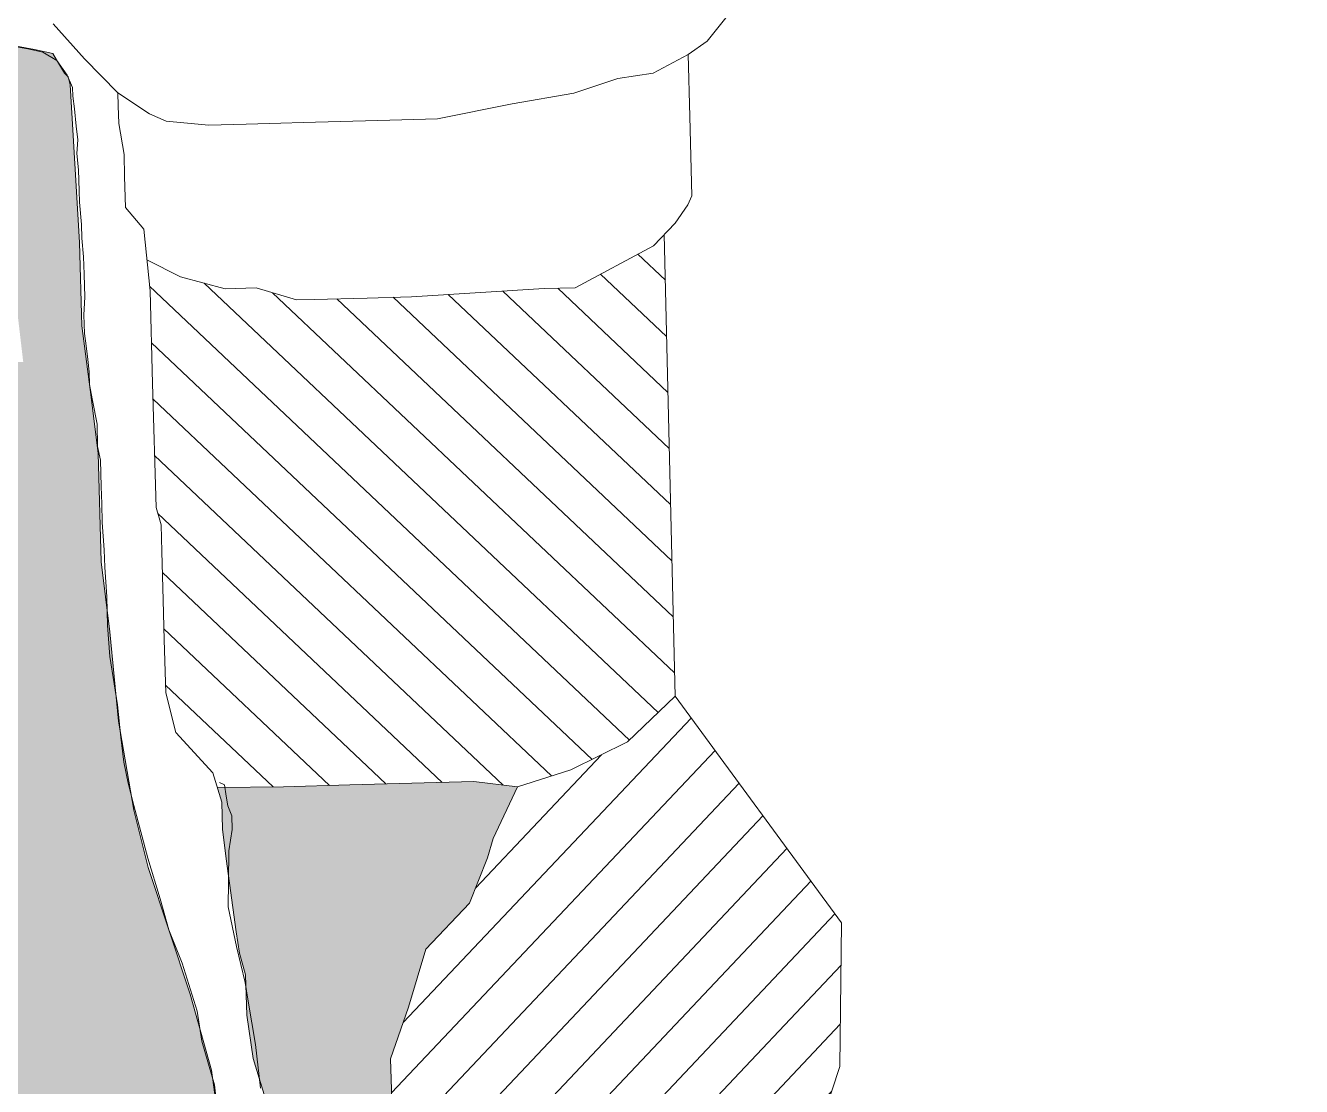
# Model space of a CAD drawing. Header units: inches. Extents: x -98933 to 1585249, y -3352739 to 192771.
# Drawn here: x 55564.42 to 55576.03, y 49463.64 to 49473.28 of the extents above; entities that cross this region are included whole.
import ezdxf

# ---------------------------------------------------------------- set-up
doc = ezdxf.new("R2010")
doc.units = ezdxf.units.IN
doc.header["$MEASUREMENT"] = 0
doc.layers.get('0').update_dxf_attribs({"lineweight": 0})
doc.layers.add('Smoke Detector', color=3, linetype='Continuous', lineweight=25)

# ---------------------------------------------------------------- blocks, each defined once
blk = doc.blocks.new('fg')
at = {"lineweight": 0}
blk.add_hatch(color=254, dxfattribs=at).paths.add_polyline_path([(1256.334991861466, 10708.35724505755), (1255.212159982238, 10708.33334608063), (1255.375897892867, 10708.18064616497), (1252.825010380413, 10708.05165092752), (1252.842939019723, 10707.59913307534), (1253.008769640026, 10707.00767222486), (1253.044690561706, 10706.9093282764), (1253.054366506512, 10706.85643422746), (1253.082714527281, 10706.7624080757), (1253.117230217307, 10706.68782155925), (1253.196889133338, 10706.50791245913), (1253.21624522073, 10706.4091027696), (1253.258138432498, 10706.18055317736), (1253.405389451651, 10705.69214353513), (1253.483534200113, 10705.39255959136), (1253.499083614868, 10705.30755767323), (1253.612181665379, 10704.84332479315), (1253.629503342057, 10703.81457915732), (1253.649712064732, 10703.70198044845), (1253.671433345262, 10703.60739056673), (1253.725839377122, 10703.38452457792), (1253.737683892872, 10703.24861730659), (1253.792990255893, 10702.99371997716), (1253.799022192685, 10702.7800009735), (1253.805101225596, 10702.56379033674), (1253.794020836652, 10702.38716772227), (1253.789606253293, 10702.25881743218), (1253.780326783926, 10702.01813259337), (1253.770822169579, 10701.78545540062), (1253.736366029297, 10701.58413331902), (1253.723259293241, 10701.47958101667), (1253.695244083432, 10701.33453891304), (1253.660112495534, 10701.15724021887), (1253.647456057893, 10701.03667232489), (1253.604307495032, 10700.85914822343), (1253.559995385156, 10700.70755011938), (1253.539096823362, 10700.59476461394), (1253.504865832296, 10700.3854347365), (1253.485543045084, 10700.21659465273), (1253.444421099226, 10699.96700024678), (1253.352720658094, 10699.80413930077), (1253.344058056082, 10699.77893426238), (1253.2879978159, 10699.5378530737), (1253.212070700177, 10698.81387066709), (1253.220062401826, 10698.52894353217), (1253.215647818462, 10698.40059324207), (1253.208306291126, 10698.37634444734), (1253.142457968563, 10698.15009735671), (1253.064041347759, 10697.51477585855), (1253.048238425374, 10696.79182963087), (1253.053544559018, 10696.74015893667), (1253.055796051132, 10696.66008097854), (1253.051381467769, 10696.53173068845), (1253.035886491248, 10696.22675793365), (1253.005153267819, 10695.98813964529), (1253.003231548875, 10695.96137333574), (1252.999163298635, 10695.94163244448), (1252.851488334043, 10694.79505739187), (1252.831077050072, 10694.65313423476), (1252.804412739751, 10694.46004520649), (1252.786665997017, 10694.23515055203), (1252.751084380572, 10694.07386745706), (1252.706866530676, 10693.96646093115), (1252.663012127646, 10693.71520142333), (1252.656408656443, 10693.44610308992), (1252.599813294051, 10693.35310989477), (1252.571174394652, 10693.18902612508), (1252.570299046656, 10693.07056131147), (1252.550300811807, 10692.92574461514), (1252.522060722694, 10692.78871031493), (1252.479812756657, 10692.57915503024), (1252.442879975067, 10692.46591870257), (1252.41306384146, 10692.38493897308), (1252.391264408706, 10692.30418479305), (1252.351147897276, 10692.17168047714), (1252.283442386342, 10691.85862769612), (1252.286995665141, 10691.73224958928), (1252.190582267227, 10691.4292665093), (1252.17035888317, 10691.2924576088), (1252.162099851761, 10691.26517828578), (1251.962722127802, 10690.11655602182), (1251.950065555233, 10689.99598812404), (1251.916434485687, 10689.72624997887), (1251.889320146841, 10689.5491765498), (1251.86130493704, 10689.40413444621), (1251.833064573817, 10689.26710028818), (1251.797032658949, 10689.12183278484), (1251.731409219908, 10688.88757774103), (1251.639033331153, 10688.74874018248), (1251.578950491435, 10688.60279645728), (1251.55048498321, 10688.47376994531), (1251.324747999755, 10688.22699913231), (1251.184720559689, 10688.07079353837), (1251.029785189883, 10687.87409800858), (1250.921600500423, 10687.72680183959), (1250.836566134781, 10687.61221322553), (1250.656228940625, 10687.46288839852), (1250.572770623676, 10687.29224506398), (1250.405315020576, 10687.25548018536), (1250.219574236926, 10687.29834275742), (1250.121569613682, 10687.35970024399), (1249.950511884668, 10687.45106040555), (1249.778328409607, 10687.58245954614), (1249.695006571102, 10687.69231461461), (1249.679784812968, 10687.94833897291), (1249.797337372642, 10688.04781377429), (1249.875255360177, 10688.13014579781), (1249.912863589419, 10688.219358738), (1249.973396727571, 10688.34928687156), (1250.055954447682, 10688.55196138935), (1250.107570283926, 10688.71369530647), (1250.168328571282, 10688.83561564424), (1250.218593512262, 10689.04539633624), (1250.301376377374, 10689.24006320798), (1250.348939253708, 10689.54593759195), (1250.493943500711, 10689.82921124311), (1250.635683733599, 10690.20986067693), (1250.815345475898, 10690.38320904117), (1250.957535737321, 10690.74784287579), (1251.075675343767, 10691.11180049611), (1251.251959847894, 10691.40526579757), (1251.411084921743, 10691.73831942088), (1251.76732838132, 10692.24218341264), (1251.928254653066, 10692.51117451964), (1251.994328124849, 10692.72941381449), (1252.105576502396, 10693.05310704844), (1252.173451167869, 10693.20728397673), (1252.280059808632, 10693.41063486618), (1252.347709324887, 10693.5728195903), (1252.413782796673, 10693.79105888514), (1252.473190458666, 10693.96102600537), (1252.531246951268, 10694.17904004267), (1252.540720590714, 10694.43235925584), (1252.540407036434, 10694.72887340781), (1252.568196827131, 10694.88192329964), (1252.561667491576, 10695.1141496778), (1252.555363309449, 10695.33836811038), (1252.562098360387, 10695.67199905345), (1252.548902949373, 10695.85595309967), (1252.525439067063, 10696.11975984649), (1252.520936078625, 10696.27991591257), (1252.546699792099, 10696.5050361241), (1252.548862883352, 10696.71346437233), (1252.550350257064, 10696.94591600044), (1252.542920324668, 10697.21017356185), (1252.535715541482, 10697.46642332745), (1252.536752882464, 10697.71489070456), (1252.574146426184, 10698.09872492778), (1252.590767418649, 10698.36365871106), (1252.620133523724, 10698.46065403979), (1252.643058432641, 10698.50136923315), (1252.645896971524, 10698.68577409398), (1252.649861256457, 10698.83013997569), (1252.668058293406, 10699.0390191883), (1252.670221384658, 10699.24744743655), (1252.682202644544, 10699.39203872556), (1252.674997861366, 10699.64828849116), (1252.684277330725, 10699.88897332997), (1252.702899935688, 10700.09533033115), (1252.689479371245, 10700.28729232294), (1252.686102133069, 10700.40740926017), (1252.691642462487, 10700.4957205712), (1252.696057045843, 10700.62407086129), (1252.742807730421, 10700.67347007235), (1252.731413513073, 10700.79336175206), (1252.728261419903, 10700.90547104322), (1252.717317505205, 10701.00934698152), (1252.680746886846, 10701.16860142598), (1252.627241447615, 10701.35943638131), (1252.584229902997, 10701.46241069802), (1252.665074830282, 10701.44064137593), (1252.670840308918, 10701.52094489116), (1252.634719719077, 10701.6641837364), (1252.614407929937, 10701.81588119205), (1252.59229494712, 10702.03164101423), (1252.472627905135, 10702.29274288872), (1252.434826639502, 10702.49697775807), (1252.390464195389, 10702.64799899943), (1252.362810878931, 10702.77544766035), (1252.344300283486, 10702.86308274948), (1252.265618443249, 10703.09328046958), (1252.237965131, 10703.22072898073), (1252.223869118912, 10703.43671435999), (1252.227157956218, 10703.60510362917), (1252.228870749044, 10703.82954746904), (1252.223016861127, 10704.03775045974), (1252.225407940186, 10704.25150033928), (1252.221130100963, 10704.40364860953), (1252.250721355242, 10704.49263614245), (1252.353816013699, 10704.53560540876), (1252.450019443258, 10704.5383102887), (1252.600990798022, 10704.59063994435), (1252.824564690232, 10704.62898250908), (1253.127407735123, 10704.70161033003), (1253.202780837902, 10704.73177905577), (1253.195016229972, 10704.90856175956), (1253.169185460196, 10705.00069125853), (1253.132069874173, 10705.08089650036), (1253.083342845362, 10705.16077527191), (1253.046553346066, 10705.22938271162), (1252.961036817971, 10705.37786892288), (1252.912636145786, 10705.44614989994), (1252.885501033284, 10705.58467045753), (1252.859344176773, 10705.68839775859), (1252.806051933672, 10705.93064575943), (1252.744779173968, 10706.06381218973), (1252.533020427399, 10705.96722272549), (1252.498928551897, 10705.70372904885), (1252.222478403473, 10705.6959563066), (1252.218984663952, 10705.82021680299), (1252.150496115286, 10706.28809084797), (1252.03937543332, 10706.79621929607), (1251.870635620191, 10707.38563337839), (1251.727364301823, 10707.56123444848), (1251.57143486695, 10707.69502671067), (1251.127562016903, 10707.73781726482), (1250.553463889784, 10707.98421091764), (1250.049364727216, 10708.16569189228), (1249.942168342295, 10708.07756461843), (1249.921899163142, 10707.81445958422), (1249.983012038057, 10707.6089133038), (1250.091415365649, 10707.19743195837), (1250.163009459145, 10706.61910418874), (1250.263088246593, 10705.52389520909), (1250.327611468186, 10704.213033656), (1250.63389635659, 10702.6789008458), (1250.676056898159, 10701.67139858787), (1250.945436174679, 10700.94663754665), (1251.043510811138, 10700.41050721976), (1251.016406418897, 10699.89849240052), (1250.916459952041, 10699.02517103963), (1250.866246696856, 10694.36586537484), (1250.740443806247, 10693.92016395531), (1250.588008115101, 10693.92969557133), (1250.432855065388, 10694.03587443978), (1250.205872263377, 10694.23675707939), (1249.940915651619, 10694.3122133105), (1249.633326910771, 10694.42792379499), (1249.66547781707, 10694.76045118059), (1249.686370849736, 10695.49337344156), (1249.624176787813, 10696.72139466373), (1249.437926671835, 10697.9272792791), (1249.278975084966, 10699.15258004224), (1248.940968149163, 10700.34034461443), (1248.818201668786, 10701.26267471721), (1248.975378810642, 10702.0685169085), (1249.134732842016, 10703.28894969641), (1249.248019428145, 10704.17464411504), (1248.868283833428, 10704.19425748125), (1248.539292094658, 10704.1951701044), (1248.252620050229, 10704.19739445871), (1248.096833852931, 10704.18962683858), (1247.813227907201, 10704.14438999585), (1247.470370474591, 10704.04282220234), (1248.33961308972, 10700.57215436799), (1248.548875204338, 10700.03152265442), (1248.631465226197, 10699.76391665022), (1248.645789376765, 10699.25445507006), (1248.585528175372, 10698.72790046394), (1248.621850311541, 10698.50398162616), (1248.645732470071, 10698.1192288985), (1248.549991997039, 10697.78662489763), (1248.558839265763, 10697.47195747748), (1248.571056921377, 10697.03741679725), (1248.636117555426, 10696.85929387445), (1248.583274576987, 10696.60287611701), (1248.667970823899, 10696.26034920529), (1248.659710267813, 10696.02018090388), (1248.666872343099, 10695.76545011381), (1248.70193058734, 10695.58648363624), (1248.697883016961, 10695.1964736848), (1248.708415479133, 10694.82186963462), (1248.717684045164, 10694.49221809443), (1248.727373912723, 10694.14758228437), (1249.008772097164, 10693.75060203257), (1249.457520078344, 10693.41229718661), (1249.825976612526, 10693.12273674676), (1250.194854718142, 10692.81819204466), (1250.509881565453, 10692.82704941913), (1250.762375575206, 10692.92412454666), (1250.981918101344, 10693.12524540923), (1251.169245834196, 10693.49500963622), (1251.133040553759, 10693.00244786579), (1251.106588987593, 10692.69495438831), (1251.07767517749, 10692.47503459838), (1251.012460572427, 10692.29791547456), (1251.018369948618, 10692.0877389539), (1251.013296021741, 10691.95613221891), (1250.879912665427, 10691.70698217188), (1250.798394609414, 10691.48558334768), (1250.698849538446, 10691.28120616476), (1250.470328661919, 10690.95358943049), (1250.345466364721, 10690.71344328536), (1250.272715862957, 10690.49229097192), (1250.192675154147, 10690.21834790524), (1250.07707258757, 10689.96093361564), (1250.039883943584, 10689.7232525251), (1249.975654500944, 10689.51110411358), (1249.919207450126, 10689.33423150053), (1249.817446094766, 10689.20867044911), (1249.724698518883, 10689.07459850976), (1249.653084725214, 10688.79476430604), (1249.578610655229, 10688.63491348405), (1249.417201337834, 10688.44632540374), (1249.378535346644, 10688.26118855571), (1249.216387627646, 10688.09887252936), (1249.156097771934, 10687.74660633753), (1248.966908984385, 10687.60982298257), (1248.938487624746, 10687.37238839522), (1248.843867033225, 10686.99286413672), (1248.851794108501, 10686.75142739486), (1248.905233538044, 10686.41112301614), (1249.032162402312, 10686.26569921159), (1249.166381212151, 10686.17306585319), (1249.475454877971, 10686.10287740139), (1249.816889490328, 10686.13000575665), (1250.049422249176, 10686.28553642494), (1250.395930784194, 10686.44427166498), (1250.652549921407, 10686.67935799708), (1250.840507317101, 10686.85992818823), (1250.992902859238, 10687.05702700669), (1251.145298401352, 10687.25412582518), (1251.373891577481, 10687.54977412398), (1251.540114772353, 10687.90947961703), (1251.714134178994, 10688.27370777929), (1251.880863378606, 10688.58514518829), (1251.697240802874, 10688.23834940483), (1251.628280871835, 10687.89443002396), (1251.526204690963, 10687.46666174799), (1251.438627815558, 10687.14868548411), (1251.331546312303, 10686.90027494662), (1251.252736721249, 10686.58254518592), (1251.223922830853, 10686.42548379414), (1251.193078482127, 10686.2294203506), (1251.169020547277, 10686.11525786758), (1251.164784487773, 10685.94263982218), (1251.186647133283, 10685.81161057561), (1251.248358991655, 10685.71801719615), (1251.354078181768, 10685.67559522799), (1251.46773184204, 10685.67425134842), (1251.588809578588, 10685.73212893541), (1251.686671965053, 10685.807511522), (1251.792468817482, 10685.92397234701), (1251.845303345872, 10685.98447058529), (1251.873480977476, 10686.03292707754), (1251.918292467639, 10686.1363245863), (1251.934926326226, 10686.19126560278), (1251.958180374622, 10686.25320192107), (1252.010033344893, 10686.42942854781), (1251.981434423018, 10686.31513823934), (1251.958180374622, 10686.25320192107), (1251.918292467639, 10686.1363245863), (1251.901658609051, 10686.08138356979), (1251.873480977476, 10686.03292707754), (1251.871069324439, 10685.8762483586), (1251.85091472687, 10685.78489274565), (1251.844000778819, 10685.70752774384), (1251.846806467205, 10685.60773889891), (1251.858956064417, 10685.51134005808), (1251.888370316137, 10685.43499646911), (1251.944138062881, 10685.39117005353), (1252.03572415527, 10685.36650844391), (1252.140678157244, 10685.35130162887), (1252.285863966146, 10685.35992310436), (1252.388522673638, 10685.42636175636), (1252.466180320803, 10685.5738074743), (1252.539424510887, 10685.71658955788), (1252.604351902424, 10685.83190128679), (1252.611388272042, 10685.84526092291), (1252.67266193308, 10685.97630257232), (1252.681499695463, 10685.99749039783), (1252.720200852033, 10686.07574913683), (1252.67266193308, 10685.97630257232), (1252.643180863062, 10685.90562407467), (1252.611388272042, 10685.84526092291), (1252.628970098805, 10685.76450178981), (1252.632158385466, 10685.65110521852), (1252.638484817064, 10685.58773082028), (1252.65427609509, 10685.51100420435), (1252.670960091178, 10685.40252662635), (1252.682210108072, 10685.32567232717), (1252.730171184474, 10685.2362320216), (1252.800454897111, 10685.16103752872), (1252.915001279667, 10685.12794253735), (1253.069524130944, 10685.12774774629), (1253.168661829546, 10685.15777179425), (1253.272413194125, 10685.26373067804), (1253.338488372046, 10685.33821952746), (1253.386271780993, 10685.41673362536), (1253.429896792761, 10685.48151247103), (1253.473649068797, 10685.54175535041), (1253.505995698742, 10685.60396726776), (1253.52815539654, 10685.70443832087), (1253.553629800932, 10685.92985714637), (1253.539546840737, 10685.78419891039), (1253.516763952339, 10685.62467773137), (1253.505995698742, 10685.60396726776), (1253.531585119857, 10685.42081929193), (1253.535028466416, 10685.29835110278), (1253.538981941208, 10685.15773937838), (1253.565385577949, 10685.02683780746), (1253.623066294993, 10684.91497350903), (1253.678961575893, 10684.86661113473), (1253.769782480154, 10684.86916467824), (1253.874226628006, 10684.8721012563), (1253.937673515127, 10684.87842453964), (1254.03137750021, 10684.94007202378), (1254.113193814442, 10685.10125300153), (1254.173707478996, 10685.21190108848), (1254.223353990633, 10685.38579590563), (1254.218735337061, 10685.22678543682), (1254.222178683631, 10685.10431724766), (1254.243658735071, 10684.98689557768), (1254.305625653353, 10684.88423058035), (1254.41134484766, 10684.84180846242), (1254.529411969222, 10684.84512806746), (1254.623498548371, 10684.89316797501), (1254.689701256251, 10684.9631210155), (1254.761119431816, 10685.06985136894), (1254.843828198427, 10685.19928122727), (1254.895387680379, 10685.30513816158), (1254.910005970389, 10685.3509436437), (1254.936243918691, 10685.44941817658), (1254.924624260424, 10685.39674912582), (1254.910005970389, 10685.3509436437), (1254.91661239781, 10685.19678825164), (1254.918907962183, 10685.1151427922), (1254.934954304324, 10685.02934440865), (1254.969674735399, 10684.92591334221), (1255.061898481748, 10684.87857253813), (1255.17113868496, 10684.87256502421), (1255.298160259026, 10684.88067578948), (1255.342422928981, 10684.92277529093), (1255.377603346555, 10684.96461943351), (1255.398650662209, 10685.02422408439), (1255.406457602428, 10685.06983798192), (1255.498097045289, 10684.90683268346), (1255.536939577167, 10684.80713014469), (1255.703398062145, 10684.78301197053), (1255.83242988617, 10684.80823859667), (1255.924237303246, 10684.87561653121), (1255.972832031195, 10684.94177933699), (1256.051044198098, 10684.97997636129), (1256.154099374813, 10684.90367812613), (1256.156122037304, 10684.83173886346), (1256.158549233136, 10684.74541171836), (1256.160976428975, 10684.65908457321), (1256.177807675991, 10684.57316241604), (1256.237649889484, 10684.49564919429), (1256.418512695549, 10684.47193601565), (1256.620779450873, 10684.45602411422), (1256.80103546114, 10684.45389260953), (1256.894663548144, 10684.45652508049), (1256.993673129986, 10684.52410536303), (1257.099075805676, 10684.62066390831), (1257.203871681348, 10684.73880427732), (1257.244252919627, 10684.84073414176), (1257.292443114245, 10684.92128483001), (1257.378868770818, 10684.92371479562), (1257.523113974174, 10684.92057095186), (1257.66857278176, 10684.87426331091), (1257.750223743536, 10684.79016364124), (1257.81107701626, 10684.67668085544), (1257.858942104496, 10684.51243549303), (1257.940795063045, 10684.4211418745), (1258.050243333608, 10684.37382190207), (1258.157870942672, 10684.3912470937), (1258.220465188475, 10684.4722027699), (1258.268655383093, 10684.55275345815), (1258.317250106829, 10684.61891641368), (1258.423664115882, 10684.67950525275), (1258.51110110581, 10684.64596551214), (1258.528337151856, 10684.54565562984), (1258.545977735451, 10684.43095771529), (1258.563820581505, 10684.30906600924), (1258.646078073383, 10684.20338450823), (1258.762728504509, 10684.15626703358), (1258.892367124317, 10684.15991198578), (1259.021196681657, 10684.19233255319), (1259.047780394659, 10684.27227574814), (1259.109767840447, 10684.37481324805), (1259.186766677216, 10684.45617392736), (1259.242765562474, 10684.51534528208), (1259.400403757783, 10684.54857599031), (1259.495245444821, 10684.50804481383), (1259.527492342054, 10684.38655809573), (1259.551121486161, 10684.31522632638), (1259.559739513395, 10684.26507123546), (1259.58336865751, 10684.19373946612), (1259.714018606464, 10684.1614148619), (1259.872870401778, 10684.15148192269), (1259.923285525547, 10684.15289940705), (1259.983370737474, 10684.20422728656), (1260.038763092623, 10684.28498047258), (1260.072750962932, 10684.35793221645), (1260.113536730343, 10684.4454743482), (1260.187176469091, 10684.38994779592), (1260.211412139109, 10684.29703434502), (1260.264052192051, 10684.21931862549), (1260.367107098878, 10684.14302038275), (1260.504756945916, 10684.11809206775), (1260.611373491531, 10684.17148697317), (1260.644956828488, 10684.25882659955), (1260.69375382311, 10684.31779546408), (1260.742753080201, 10684.36957053713), (1260.812751753205, 10684.44353476984), (1260.892380052482, 10684.43137436278), (1260.918840925773, 10684.25932756584), (1260.957885450203, 10684.15243122802), (1261.067940520788, 10684.08352943185), (1261.18354438353, 10684.06905238291), (1261.280621214922, 10684.08011985638), (1261.332666487156, 10684.1093765303), (1261.397988597946, 10684.1612413637), (1261.429947044988, 10684.21216798602), (1261.497815104023, 10684.27244228884), (1261.556873815232, 10684.34914497925), (1261.591534375231, 10684.40292682053), (1261.630193927598, 10684.51240811002), (1261.643768142854, 10684.58491663937), (1261.652390503081, 10684.66311648115), (1261.655233519377, 10684.71044516607), (1261.655905474283, 10684.7855062397), (1261.66006063978, 10684.83565113794), (1261.655569496834, 10684.7479757029), (1261.655233519377, 10684.71044516607), (1261.64954748677, 10684.61578779623), (1261.643768142854, 10684.58491663937), (1261.66766546922, 10684.46621284447), (1261.679879943225, 10684.42764548152), (1261.70407436795, 10684.3588423484), (1261.739078045786, 10684.30146041338), (1261.780188692813, 10684.22479471439), (1261.800900181046, 10684.18090761446), (1261.861160926481, 10684.11589777679), (1261.963048104921, 10684.05483771395), (1262.047316591881, 10684.02663427664), (1262.113731864061, 10684.03961905749), (1262.151719465753, 10684.07403912357), (1262.300716961996, 10684.18445800267), (1262.398343772318, 10684.28761548038), (1262.465389274537, 10684.3783269905), (1262.510447761506, 10684.42593810983), (1262.527962662541, 10684.35305215262), (1262.543133278006, 10684.22603194882), (1262.573432066718, 10684.11102322836), (1262.637850219966, 10684.02014593835), (1262.752058143433, 10683.94611658132), (1262.822249868295, 10683.92491798784), (1262.87590346203, 10683.94187455706), (1262.9408214055, 10683.97073397342), (1262.989960177132, 10684.01073572453), (1263.042202999069, 10684.07785906684), (1263.059241460225, 10684.15944062567), (1263.072959140012, 10684.22161859019), (1263.086351048499, 10684.29537353106), (1263.103823507317, 10684.36151926104), (1263.137291873238, 10684.40880450961), (1263.163033671731, 10684.45587251609), (1263.177076578817, 10684.50647363882), (1263.183935416604, 10684.53756269597), (1263.209719657308, 10684.44559901521), (1263.253627355443, 10684.39662724635), (1263.282406876129, 10684.33564414386), (1263.299054051727, 10684.2936298519), (1263.320324005904, 10684.22471151801), (1263.385609888803, 10684.10296241297), (1263.438329420532, 10684.01561824685), (1263.477939837277, 10683.98197368575), (1263.536432940636, 10683.96430821613), (1263.655791565575, 10683.93346181484), (1263.856578946357, 10683.94296924889), (1263.969333664238, 10684.05813805262), (1264.044973999105, 10684.11819515475), (1264.084975705628, 10684.20814629466), (1264.106094451432, 10684.28211848525), (1264.141690101991, 10684.39125596975), (1264.16097338383, 10684.06621960257), (1264.183629625953, 10683.97936208486), (1264.267258537602, 10683.88075809003), (1264.368060290908, 10683.89032258273), (1264.440985650373, 10683.93275507117), (1264.506611217046, 10683.99517344204), (1264.545305804327, 10684.05683461468), (1264.559716573527, 10684.02358801605), (1264.581994651562, 10683.95018051601), (1264.596405690656, 10683.91693392494), (1264.658512856676, 10683.864837245), (1264.720052772343, 10683.83291574133), (1264.75428354452, 10683.81368705714), (1264.8900723982, 10683.77712283027), (1264.957399711744, 10683.77901582203), (1265.035923382809, 10683.86198796452), (1265.08116143048, 10683.93056343986), (1265.132565314205, 10684.01950325078), (1265.178181525971, 10684.07462870845), (1265.209765406722, 10684.14955060493), (1265.215741616746, 10684.17664008392), (1265.228072744888, 10684.21736888962), (1265.2450565045, 10684.33226238601), (1265.250843632479, 10684.36607687383), (1265.268205556189, 10684.46752035253), (1265.281293012533, 10684.48134912288), (1265.323580175576, 10684.4152345285), (1265.352779882283, 10684.33529116373), (1265.390036249762, 10684.20846189635), (1265.412503409839, 10684.12832938749), (1265.441324948246, 10684.06183619019), (1265.463603026277, 10683.98842869016), (1265.492046670482, 10683.93538551813), (1265.506268353419, 10683.9088640781), (1265.541066645845, 10683.8694602252), (1265.561832059065, 10683.84985309542), (1265.711275353758, 10683.80694230526), (1265.751671687903, 10683.80807809881), (1265.943139158367, 10683.94806854854), (1265.975100933334, 10684.00954041973), (1266.005550043486, 10684.12481266121), (1266.037133924245, 10684.19973455767), (1266.075639429476, 10684.26812073915), (1266.254397607714, 10684.38083240083), (1266.279248406255, 10684.45556498827), (1266.282955893159, 10684.56335488048), (1266.272063254721, 10684.71111652238), (1266.264007133741, 10684.75800244017), (1266.261927222785, 10684.83197783694), (1266.260225475926, 10684.89250321603), (1266.25909097942, 10684.93285341885), (1266.321323349271, 10684.88890773936), (1266.371163265383, 10684.78120624441), (1266.392685011007, 10684.73469892953), (1266.437619335356, 10684.57443376203), (1266.446432058641, 10684.50064766671), (1266.454110285427, 10684.46721177418), (1266.476577175595, 10684.38707925772), (1266.514968039584, 10684.21989978758), (1266.551845968857, 10684.10652068005), (1266.575069465554, 10683.99948783629), (1266.590047480899, 10683.94606621113), (1266.590803813305, 10683.91916602599), (1266.61232555893, 10683.8726587111), (1266.730185512642, 10683.75482603964), (1266.794511236152, 10683.71610624549), (1266.82409580563, 10683.70235563167), (1266.894361944491, 10683.6955817696), (1266.93496130644, 10683.70547275412), (1266.966398549117, 10683.72968855525), (1266.988919210966, 10683.75948659396), (1267.023028215295, 10683.79252699763), (1267.039468198705, 10683.83090355309), (1267.04958142963, 10683.88660103929), (1267.074118365606, 10683.94853715437), (1267.093475649108, 10683.98699573335), (1267.115259155824, 10684.04302149389), (1267.152121247411, 10684.0819719627), (1267.192393205521, 10684.10352004844), (1267.230320805818, 10684.10458643044), (1267.268330613544, 10684.10273857962), (1267.289326613758, 10684.08291354899), (1267.322074831478, 10684.06050240247), (1267.351987416728, 10684.03509498445), (1267.391144054552, 10683.99244865922), (1267.415631178966, 10683.95230627651), (1267.431775542463, 10683.89734690557), (1267.438839719991, 10683.85379826061), (1267.472980576171, 10683.78184606829), (1267.488551389666, 10683.74728593078), (1267.530789468324, 10683.69889330566), (1267.552932842638, 10683.638269666), (1267.644768535923, 10683.59127139006), (1267.716099841476, 10683.54661315176), (1267.804904175376, 10683.60743968106), (1267.86395952497, 10683.68784528982), (1267.891823710131, 10683.73529253363), (1267.939700936211, 10683.79788489018), (1268.087891081559, 10683.98868418772), (1268.222978262638, 10684.40626242757), (1268.216236920394, 10684.64602916685), (1268.189492279802, 10684.88523333845), (1268.26388797817, 10685.08728850896), (1268.398855630141, 10685.27105046654), (1268.596080572315, 10685.37657748894), (1269.031098842009, 10685.56877574551), (1269.161572538516, 10685.91238210368), (1269.314296380344, 10686.17662867568), (1269.305307925413, 10686.49631761147), (1269.198549534867, 10686.73327209626), (1269.055155208243, 10686.84921845045), (1269.192931748952, 10686.9330777373), (1269.348464753624, 10687.09742149636), (1269.462305546716, 10687.32058213426), (1269.671668897044, 10687.70639926232), (1269.760450112055, 10688.10882249176), (1269.809786502243, 10688.49014026139), (1269.899691543483, 10688.85260240014), (1269.927900804898, 10689.27331884252), (1269.931051023817, 10689.87329804135), (1269.918691899867, 10690.3128702719), (1269.860708119227, 10690.95112315029), (1269.883837141333, 10691.53932669768), (1269.972618356332, 10691.94174992712), (1270.103312502939, 10691.56549379169), (1270.27345147014, 10691.2103432659), (1270.635197871917, 10691.16052511156), (1270.675204477014, 10691.16164994739), (1270.851864340573, 10691.28659502609), (1271.066845472615, 10691.47260666291), (1271.119552531829, 10691.73404113773), (1271.127196980313, 10692.17417579378), (1271.032576993715, 10692.69142053403), (1270.927504205454, 10692.86843345389), (1270.803551401121, 10693.00492285005), (1270.594529111051, 10693.31898758394), (1270.55059006088, 10693.45772651712), (1270.466643861626, 10693.59534074907), (1270.264776690473, 10694.37810710479), (1270.170718754052, 10694.8753712286), (1270.073851920457, 10695.4725383227), (1269.93697821609, 10696.06858042363), (1269.654176036336, 10696.87374535168), (1269.496737249152, 10697.48920565872), (1269.443809744043, 10697.94763352767), (1269.295920917961, 10698.22342441707), (1269.144099916691, 10698.63907908304), (1269.035094679129, 10698.95595592171), (1268.94665452441, 10699.25341455425), (1268.903838756476, 10699.35219253137), (1268.878779452508, 10699.53145498069), (1268.825289897231, 10700.00986346609), (1268.777980173836, 10700.26848584379), (1268.668974666394, 10700.58536267486), (1268.562216541522, 10700.822317317), (1268.433401612445, 10701.15151656125), (1268.159843693531, 10701.68882109085), (1267.915785560697, 10702.19827104634), (1267.792144934465, 10702.51031855825), (1267.667698454548, 10702.85102756), (1267.511334370217, 10703.30557514844), (1267.411552849378, 10703.79039762409), (1267.406717752481, 10703.96236566452), (1267.395435859725, 10704.36362442548), (1267.385765670151, 10704.70756035653), (1267.375289626874, 10705.08015777743), (1267.368842831016, 10705.30944849797), (1267.448478114791, 10705.54115952402), (1267.527307819004, 10705.80153189776), (1267.722525508307, 10706.00780867041), (1267.802966641571, 10706.21085835638), (1267.829243299602, 10706.29764915016), (1267.937572789877, 10706.53016694977), (1267.741875059309, 10706.55351533726), (1267.464047094527, 10706.54570385597), (1267.186219129758, 10706.53789237468), (1266.888546560974, 10706.52952293749), (1266.591301145272, 10706.52651498104), (1266.61138600677, 10706.46033425357), (1266.614795370617, 10706.33907471487), (1266.630685297364, 10706.20603060304), (1266.676310005012, 10705.87965379629), (1266.691177393353, 10705.78298752373), (1266.718184409921, 10705.68666257199), (1266.723298451474, 10705.50477341369), (1266.753033232377, 10705.31144071877), (1266.86201946732, 10704.95099055373), (1266.866854564214, 10704.77902251331), (1266.870077962147, 10704.66437715303), (1266.874913054824, 10704.49240926239), (1266.879748151721, 10704.32044122198), (1266.882165700168, 10704.23445720179), (1266.88861249603, 10704.00516648124), (1266.892641743438, 10703.86185978089), (1266.870394332829, 10703.63176228678), (1266.877646978173, 10703.37381022617), (1266.82912317941, 10703.05692194587), (1266.782211079618, 10702.68271098545), (1266.76238148734, 10702.36662947872), (1266.741745771473, 10702.07920945423), (1266.752221814746, 10701.70661203334), (1266.569897717174, 10701.04175381958), (1266.565062620273, 10701.21372186), (1266.552169028553, 10701.67230330112), (1266.620522693702, 10702.30527294595), (1266.605211553531, 10702.84983840725), (1266.562817905851, 10703.33627441484), (1266.660671352834, 10703.94138963536), (1266.638913421029, 10704.71524566744), (1266.566214137794, 10705.25819758921), (1266.470461864352, 10705.59971336453), (1266.28218017561, 10706.16809953968), (1266.217539387206, 10706.42443806077), (1266.148869355598, 10706.82408313242), (1266.108893526259, 10707.2245351274), (1266.07133497548, 10707.53900309458), (1266.057635534278, 10708.02624587575), (1266.020883102868, 10708.31205251048), (1265.984130401568, 10708.59785913759), (1265.973654362504, 10708.97045640871), (1265.931507570556, 10709.67799507879), (1265.922299568879, 10709.7145104517), (1265.905490396177, 10709.73038205953), (1265.8710687704, 10709.79070484797), (1265.853915218398, 10709.81882486228), (1265.771591803797, 10709.8369404349), (1265.690426249799, 10709.85169701914), (1265.554762230556, 10709.84788265527), (1265.721154610466, 10708.43496523532)])
h = blk.add_hatch(dxfattribs=at)
h.set_pattern_fill('ANSI31', color=252, scale=0.1248938212047699, angle=-268.3894816746519, style=0)
h.set_pattern_definition([(136.6105183222708, (1280.854820966589, 10664.21772710959), (-0.1227958969524937, -0.1299007806305076), [])])
h.paths.add_polyline_path([(1268.596387916932, 10709.00767996638), (1268.548169046884, 10708.95672956651), (1268.195977790194, 10708.76828644086), (1268.057063942768, 10708.76438070401), (1267.462275860347, 10708.72781965553), (1267.263827391194, 10708.72224002821), (1267.025689174228, 10708.7155444739), (1266.946309678617, 10708.71331261994), (1266.766034104028, 10708.76775760536), (1266.627120256591, 10708.76385186851), (1266.426999812298, 10708.81773874069), (1266.275934221408, 10708.89284291273), (1266.28975793999, 10708.75436650434), (1266.301461786966, 10708.33810025907), (1266.317066913463, 10707.78307869854), (1266.339141091761, 10707.70434784628), (1266.342485046236, 10707.58541469753), (1266.348615630137, 10707.36737056654), (1266.35363156395, 10707.18897076852), (1266.360319477109, 10706.95110432126), (1266.405024888834, 10706.77382044266), (1266.571216283791, 10706.59269570851), (1266.591301145272, 10706.52651498104), (1266.888546560974, 10706.52952293749), (1267.186219129758, 10706.53789237468), (1267.464047094527, 10706.54570385597), (1267.741875059309, 10706.55351533726), (1267.937572789877, 10706.53016694977), (1268.177346821219, 10706.60543499407), (1268.431985957613, 10706.73162166061), (1268.64470604181, 10706.93598121593)])
h = blk.add_hatch(dxfattribs=at)
h.set_pattern_fill('ANSI31', color=253, scale=0.1248938212047699, angle=-358.389481674652, style=0)
h.set_pattern_definition([(46.61051832842479, (1280.854820966589, 10664.21772710959), (-0.1299007806173188, 0.1227958969664456), [])])
h.paths.add_polyline_path([(1269.192950386132, 10704.16040152276), (1269.219889927182, 10704.78246590779), (1269.383754065395, 10705.27524296092), (1269.391160302795, 10705.91980330827), (1268.64470604181, 10706.93598121593), (1268.431985957613, 10706.73162166061), (1268.177346821219, 10706.60543499407), (1267.937572789877, 10706.53016694977), (1267.829243299602, 10706.29764915016), (1267.802966641571, 10706.21085835638), (1267.722525508307, 10706.00780867041), (1267.527307819004, 10705.80153189776), (1267.448478114791, 10705.54115952402), (1267.368842831016, 10705.30944849797), (1267.375289626874, 10705.08015777743), (1267.385765670151, 10704.70756035653), (1267.395435859725, 10704.36362442548), (1267.406717752481, 10703.96236566452), (1267.411552849378, 10703.79039762409), (1267.511334370217, 10703.30557514844), (1267.667698454548, 10702.85102756), (1267.792144934465, 10702.51031855825), (1267.915785560693, 10702.19827104634), (1268.159843693531, 10701.68882109085), (1268.433401612445, 10701.15151656125), (1268.562216541522, 10700.822317317), (1268.668974666394, 10700.58536267486), (1268.777980173836, 10700.26848584379), (1268.825289897231, 10700.00986346609), (1268.878779452508, 10699.53145498069), (1268.903838756476, 10699.35219253137), (1268.94665452441, 10699.25341455425), (1269.035094679129, 10698.95595592171), (1269.144099916691, 10698.63907908304), (1269.295920917961, 10698.22342441707), (1269.443809744043, 10697.94763352767), (1269.496737249152, 10697.48920565872), (1269.654176036336, 10696.87374535168), (1269.93697821609, 10696.06858042363), (1270.073851920457, 10695.4725383227), (1270.170718754052, 10694.8753712286), (1270.264776690473, 10694.37810710479), (1270.466643861626, 10693.59534074907), (1270.55059006088, 10693.45772651712), (1270.594529111051, 10693.31898758394), (1270.803551401121, 10693.00492285005), (1270.927504205454, 10692.86843345389), (1271.032576993715, 10692.69142053403), (1271.127196980313, 10692.17417579378), (1271.119552531829, 10691.73404113773), (1271.066845472615, 10691.47260666291), (1270.851864340573, 10691.28659502609), (1270.675204477014, 10691.16164994739), (1270.635197871917, 10691.16052511156), (1270.27345147014, 10691.2103432659), (1270.103312502939, 10691.56549379169), (1269.972618356332, 10691.94174992712), (1269.883837141333, 10691.53932669768), (1269.860708119227, 10690.95112315029), (1269.918691899867, 10690.3128702719), (1269.931051023817, 10689.87329804135), (1269.927900804898, 10689.27331884252), (1269.899691543483, 10688.85260240014), (1269.809786502243, 10688.49014026139), (1269.760450112055, 10688.10882249176), (1269.671668897044, 10687.70639926232), (1269.462305546716, 10687.32058213426), (1269.348464753624, 10687.09742149636), (1269.192931748952, 10686.9330777373), (1269.055155208243, 10686.84921845045), (1269.198549534867, 10686.73327209626), (1269.305307925413, 10686.49631761147), (1269.314296380344, 10686.17662867568), (1269.161572538516, 10685.91238210368), (1269.031098842009, 10685.56877574551), (1268.596080572315, 10685.37657748894), (1268.398855630141, 10685.27105046654), (1268.26388797817, 10685.08728850896), (1268.189492279802, 10684.88523333845), (1268.216236920394, 10684.64602916685), (1268.222978262638, 10684.40626242757), (1268.087891081559, 10683.98868418772), (1267.939700936211, 10683.79788489018), (1267.891823710131, 10683.73529253363), (1267.86395952497, 10683.68784528982), (1267.804904175376, 10683.60743968106), (1269.022340329982, 10683.44814717036), (1270.130960381873, 10683.52369645814), (1270.524278613244, 10683.75665047366), (1270.5906258381, 10684.55733918965), (1270.495602498489, 10684.77656287015), (1270.314283601419, 10684.90460215058), (1270.437493268957, 10685.26309886396), (1271.099673007393, 10685.41485416524), (1271.267277510425, 10685.77459909503), (1271.38300645255, 10686.3991599053), (1271.454340824875, 10687.02247265653), (1271.428158288061, 10687.95369692084), (1271.281259657455, 10688.43773648941), (1271.182495953024, 10688.78999229322), (1271.170028080152, 10689.2334323549), (1271.289497382884, 10689.72496119162), (1271.353351029796, 10690.61433803975), (1271.415957894063, 10691.54805872932), (1271.444144221983, 10692.12577912316), (1271.339300995008, 10694.19107858), (1271.041763103279, 10695.29218968311), (1270.760433719126, 10695.8168286088), (1270.586105490729, 10697.27643657506), (1270.388578355978, 10697.9809480405), (1270.145409598877, 10698.72855528074), (1269.961596858174, 10698.94528253596), (1269.855352432547, 10699.56360228695), (1269.392703881425, 10700.21628048547), (1269.28396588207, 10700.92328821883), (1269.259030127909, 10701.81016864171), (1269.241575103369, 10702.43098481793), (1269.210405414884, 10703.53958519675)])
for p, q in [((1268.920739425804, 10710.0388234869, 2.965343896802303), (1268.788760617666, 10709.87383974615, 2.965343896802303)), ((1265.855477228964, 10709.95263980012, 2.965343896802303), (1265.996517658055, 10709.79533233727, 2.965343896802303)), ((1268.788760617666, 10709.87383974615, 2.965343896802303), (1268.702807623136, 10709.8141058874, 2.965343896802303)), ((1265.63472340467, 10709.8586914247, 2.965343896802303), (1265.741625060287, 10709.83933158164, 2.965343896802303)), ((1265.69042624981, 10709.85169701913, 2.965343896802303), (1265.771591803801, 10709.83694043489, 2.965343896802303)), ((1265.741625060287, 10709.83933158164, 2.965343896802303), (1265.809216617388, 10709.82445786514, 2.965343896802303)), ((1265.771591803801, 10709.83694043489, 2.965343896802303), (1265.853915218406, 10709.81882486228, 2.965343896802303)), ((1265.809216617388, 10709.82445786514, 2.965343896802303), (1265.871842962711, 10709.78707902842, 2.965343896802303)), ((1265.853915218406, 10709.81882486228, 2.965343896802303), (1265.8710687704, 10709.79070484797, 2.965343896802303)), ((1265.8710687704, 10709.79070484797, 2.965343896802303), (1265.905490396177, 10709.73038205952, 2.965343896802303)), ((1265.871842962711, 10709.78707902842, 2.965343896802303), (1265.918474998081, 10709.72129359532, 2.965343896802303)), ((1265.996517658055, 10709.79533233727, 2.965343896802303), (1266.145609027473, 10709.64301771344, 2.965343896802303)), ((1268.546278206177, 10709.7303533713, 2.965343896802303), (1268.702807623136, 10709.8141058874, 2.965343896802303)), ((1268.702807623136, 10709.8141058874, 2.965343896802303), (1268.710610186379, 10709.53659510715, 2.965343896802303)), ((1265.905490396177, 10709.73038205952, 2.965343896802303), (1265.922299568883, 10709.7145104517, 2.965343896802303)), ((1265.918474998081, 10709.72129359532, 2.965343896802303), (1265.942419124447, 10709.66605302177, 2.965343896802303)), ((1265.922299568883, 10709.7145104517, 2.965343896802303), (1265.931507570556, 10709.67799507878, 2.965343896802303)), ((1268.191300320071, 10709.64102122789, 2.965343896802303), (1268.388076809871, 10709.70606750448, 2.965343896802303)), ((1268.388076809871, 10709.70606750448, 2.965343896802303), (1268.546278206177, 10709.7303533713, 2.965343896802303)), ((1265.931507570556, 10709.67799507878, 2.965343896802303), (1265.973654362504, 10708.97045640871, 2.965343896802303)), ((1265.942419124447, 10709.66605302177, 2.965343896802303), (1265.943518715623, 10709.6269442833, 2.965343896802303)), ((1265.943518715623, 10709.6269442833, 2.965343896802303), (1265.950683109746, 10709.57123192655, 2.965343896802303)), ((1266.147281006815, 10709.58355106419, 2.965343896802303), (1266.145609027473, 10709.64301771344, 2.965343896802303)), ((1266.145609027473, 10709.64301771344, 2.965343896802303), (1266.287309774245, 10709.54781247563, 2.965343896802303)), ((1267.579828802394, 10709.52617971989, 2.965343896802303), (1267.914587005387, 10709.5935654136, 2.965343896802303)), ((1267.914587005387, 10709.5935654136, 2.965343896802303), (1268.191300320071, 10709.64102122789, 2.965343896802303)), ((1265.950683109746, 10709.57123192655, 2.965343896802303), (1265.958475390576, 10709.49317145206, 2.965343896802303)), ((1266.149510311199, 10709.50426224843, 2.965343896802303), (1266.147281006815, 10709.58355106419, 2.965343896802303)), ((1266.287309774245, 10709.54781247563, 2.965343896802303), (1266.362347172497, 10709.51579936882, 2.965343896802303)), ((1268.710610186379, 10709.53659510715, 2.965343896802303), (1268.7156261202, 10709.35819530913, 2.965343896802303)), ((1265.958475390576, 10709.49317145206, 2.965343896802303), (1265.965796869157, 10709.43187213269, 2.965343896802303)), ((1266.17325646463, 10709.36606489667, 2.965343896802303), (1266.149510311199, 10709.50426224843, 2.965343896802303)), ((1266.362347172497, 10709.51579936882, 2.965343896802303), (1266.553889737657, 10709.49733415781, 2.965343896802303)), ((1266.553889737657, 10709.49733415781, 2.965343896802303), (1266.720902941965, 10709.50202994328, 2.965343896802303)), ((1266.720902941965, 10709.50202994328, 2.965343896802303), (1266.875986766634, 10709.5063903193, 2.965343896802303)), ((1266.875986766634, 10709.5063903193, 2.965343896802303), (1266.9773878431, 10709.5092413376, 2.965343896802303)), ((1266.9773878431, 10709.5092413376, 2.965343896802303), (1267.311414521606, 10709.51863291613, 2.965343896802303)), ((1267.311414521606, 10709.51863291613, 2.965343896802303), (1267.579828802394, 10709.52617971989, 2.965343896802303)), ((1265.965796869157, 10709.43187213269, 2.965343896802303), (1265.961931248559, 10709.37025827401, 2.965343896802303)), ((1265.961931248559, 10709.37025827401, 2.965343896802303), (1265.969566896052, 10709.29778502933, 2.965343896802303)), ((1266.176043098275, 10709.26695376466, 2.965343896802303), (1266.17325646463, 10709.36606489667, 2.965343896802303)), ((1268.7156261202, 10709.35819530913, 2.965343896802303), (1268.720642054017, 10709.17979551113, 2.965343896802303)), ((1265.969566896052, 10709.29778502933, 2.965343896802303), (1265.972237331763, 10709.20280666447, 2.965343896802303)), ((1266.179944377785, 10709.12819844942, 2.965343896802303), (1266.176043098275, 10709.26695376466, 2.965343896802303)), ((1265.972237331763, 10709.20280666447, 2.965343896802303), (1265.973651099, 10709.1525237464, 2.965343896802303)), ((1265.973651099, 10709.1525237464, 2.965343896802303), (1265.982071710492, 10709.05211567565, 2.965343896802303)), ((1268.70191183441, 10709.13959306488, 2.965343896802303), (1268.644606786976, 10709.05863036624, 2.965343896802303)), ((1268.720642054017, 10709.17979551113, 2.965343896802303), (1268.70191183441, 10709.13959306488, 2.965343896802303)), ((1266.262110502841, 10709.03131932112, 2.965343896802303), (1266.179944377785, 10709.12819844942, 2.965343896802303)), ((1265.982071710492, 10709.05211567565, 2.965343896802303), (1265.983799639489, 10708.99065908662, 2.965343896802303)), ((1266.289757939994, 10708.75436650434, 2.965343896802303), (1266.262110502841, 10709.03131932112, 2.965343896802303)), ((1268.644606786976, 10709.05863036624, 2.965343896802303), (1268.548169046884, 10708.95672956651, 2.965343896802303)), ((1265.973654362504, 10708.97045640871, 2.965343896802303), (1265.984130401568, 10708.59785913758, 2.965343896802303)), ((1265.983799639489, 10708.99065908662, 2.965343896802303), (1265.99174945589, 10708.90701191668, 2.965343896802303)), ((1268.596387916936, 10709.00767996638, 2.965343896802303), (1268.64470604181, 10706.93598121593, 2.965343896802303)), ((1265.99174945589, 10708.90701191668, 2.965343896802303), (1265.993948638239, 10708.82879443973, 2.965343896802303)), ((1268.548169046884, 10708.95672956651, 2.965343896802303), (1268.195977790204, 10708.76828644085, 2.965343896802303)), ((1266.426999812298, 10708.81773874069, 2.965343896802303), (1266.275934221419, 10708.89284291272, 2.965343896802303)), ((1265.993948638239, 10708.82879443973, 2.965343896802303), (1265.996858540162, 10708.72529907199, 2.965343896802303)), ((1266.627120256591, 10708.76385186851, 2.965343896802303), (1266.426999812298, 10708.81773874069, 2.965343896802303)), ((1266.301461786966, 10708.33810025906, 2.965343896802303), (1266.289757939994, 10708.75436650434, 2.965343896802303)), ((1266.766034104028, 10708.76775760536, 2.965343896802303), (1266.627120256591, 10708.76385186851, 2.965343896802303)), ((1266.946309678617, 10708.71331261993, 2.965343896802303), (1266.766034104028, 10708.76775760536, 2.965343896802303)), ((1268.057063942768, 10708.764380704, 2.965343896802303), (1267.462275860351, 10708.72781965552, 2.965343896802303)), ((1268.195977790204, 10708.76828644085, 2.965343896802303), (1268.057063942768, 10708.764380704, 2.965343896802303)), ((1265.996858540162, 10708.72529907199, 2.965343896802303), (1265.993464172927, 10708.64692432539, 2.965343896802303)), ((1267.025689174232, 10708.7155444739, 2.965343896802303), (1266.946309678617, 10708.71331261993, 2.965343896802303)), ((1267.263827391201, 10708.7222400282, 2.965343896802303), (1267.025689174232, 10708.7155444739, 2.965343896802303)), ((1267.462275860351, 10708.72781965552, 2.965343896802303), (1267.263827391201, 10708.7222400282, 2.965343896802303)), ((1265.993464172927, 10708.64692432539, 2.965343896802303), (1265.995820439733, 10708.56311988578, 2.965343896802303)), ((1265.984130401568, 10708.59785913758, 2.965343896802303), (1266.020883102868, 10708.31205251047, 2.965343896802303)), ((1265.995820439733, 10708.56311988578, 2.965343896802303), (1266.00298483386, 10708.50740752907, 2.965343896802303)), ((1266.00298483386, 10708.50740752907, 2.965343896802303), (1266.010306312437, 10708.44610820967, 2.965343896802303)), ((1266.010306312437, 10708.44610820967, 2.965343896802303), (1266.017470255446, 10708.39039558574, 2.965343896802303)), ((1266.017470255446, 10708.39039558574, 2.965343896802303), (1266.019041099986, 10708.33452595936, 2.965343896802303)), ((1266.019041099986, 10708.33452595936, 2.965343896802303), (1266.032269838801, 10708.26220997146, 2.965343896802303)), ((1266.317066913463, 10707.78307869854, 2.965343896802303), (1266.301461786966, 10708.33810025906, 2.965343896802303)), ((1266.020883102868, 10708.31205251047, 2.965343896802303), (1266.057635534278, 10708.02624587575, 2.965343896802303)), ((1266.032269838801, 10708.26220997146, 2.965343896802303), (1266.052034633918, 10708.15652947737, 2.965343896802303)), ((1266.052034633918, 10708.15652947737, 2.965343896802303), (1266.054862154087, 10708.05596414987, 2.965343896802303)), ((1266.054862154087, 10708.05596414987, 2.965343896802303), (1266.06777673115, 10707.99482183295, 2.965343896802303)), ((1266.057635534278, 10708.02624587575, 2.965343896802303), (1266.07133497548, 10707.53900309458, 2.965343896802303)), ((1266.06777673115, 10707.99482183295, 2.965343896802303), (1266.071075504689, 10707.87749561753, 2.965343896802303)), ((1266.071075504689, 10707.87749561753, 2.965343896802303), (1266.073274687038, 10707.79927814057, 2.965343896802303)), ((1266.073274687038, 10707.79927814057, 2.965343896802303), (1266.075630953848, 10707.71547370098, 2.965343896802303)), ((1266.339141091761, 10707.70434784628, 2.965343896802303), (1266.317066913463, 10707.78307869854, 2.965343896802303)), ((1266.075630953848, 10707.71547370098, 2.965343896802303), (1266.084680368567, 10707.59271753826, 2.965343896802303)), ((1266.34248504624, 10707.58541469753, 2.965343896802303), (1266.339141091761, 10707.70434784628, 2.965343896802303)), ((1266.084680368567, 10707.59271753826, 2.965343896802303), (1266.086879550926, 10707.51450006131, 2.965343896802303)), ((1266.34861563014, 10707.36737056653, 2.965343896802303), (1266.34248504624, 10707.58541469753, 2.965343896802303)), ((1266.07133497548, 10707.53900309458, 2.965343896802303), (1266.108893526259, 10707.22453512739, 2.965343896802303)), ((1266.086879550926, 10707.51450006131, 2.965343896802303), (1266.096197557101, 10707.38245199666, 2.965343896802303)), ((1266.096197557101, 10707.38245199666, 2.965343896802303), (1266.099810506686, 10707.25395160165, 2.965343896802303)), ((1266.35363156395, 10707.18897076852, 2.965343896802303), (1266.34861563014, 10707.36737056653, 2.965343896802303)), ((1266.099810506686, 10707.25395160165, 2.965343896802303), (1266.109330709365, 10707.11443479241, 2.965343896802303)), ((1266.108893526259, 10707.22453512739, 2.965343896802303), (1266.148869355598, 10706.82408313242, 2.965343896802303)), ((1266.360319477113, 10706.95110432126, 2.965343896802303), (1266.35363156395, 10707.18897076852, 2.965343896802303)), ((1266.109330709365, 10707.11443479241, 2.965343896802303), (1266.129566757849, 10706.99199341043, 2.965343896802303)), ((1266.129566757849, 10706.99199341043, 2.965343896802303), (1266.143423841629, 10706.89732931768, 2.965343896802303)), ((1266.143423841629, 10706.89732931768, 2.965343896802303), (1266.15869467835, 10706.75238281546, 2.965343896802303)), ((1266.405024888845, 10706.77382044265, 2.965343896802303), (1266.360319477113, 10706.95110432126, 2.965343896802303)), ((1268.64470604181, 10706.93598121593, 2.965343896802303), (1268.431985957617, 10706.73162166061, 2.965343896802303)), ((1269.391160302795, 10705.91980330826, 2.965343896802303), (1268.64470604181, 10706.93598121593, 2.965343896802303)), ((1266.148869355598, 10706.82408313242, 2.965343896802303), (1266.217539387209, 10706.42443806076, 2.965343896802303)), ((1266.15869467835, 10706.75238281546, 2.965343896802303), (1266.17302300833, 10706.64095808908, 2.965343896802303)), ((1266.571216283791, 10706.59269570851, 2.965343896802303), (1266.405024888845, 10706.77382044265, 2.965343896802303)), ((1268.431985957617, 10706.73162166061, 2.965343896802303), (1268.17734682123, 10706.60543499406, 2.965343896802303)), ((1266.17302300833, 10706.64095808908, 2.965343896802303), (1266.192473641702, 10706.54645126599, 2.965343896802303)), ((1266.61138600677, 10706.46033425357, 2.965343896802303), (1266.571216283791, 10706.59269570851, 2.965343896802303)), ((1268.17734682123, 10706.60543499406, 2.965343896802303), (1267.93757278988, 10706.53016694977, 2.965343896802303)), ((1266.192473641702, 10706.54645126599, 2.965343896802303), (1266.217674443695, 10706.44651499132, 2.965343896802303)), ((1266.888546560978, 10706.52952293748, 2.965343896802303), (1266.591301145286, 10706.52651498104, 2.965343896802303)), ((1266.624363826078, 10706.53849953734, 2.965343896802303), (1266.601676375347, 10706.54904440977, 2.965343896802303)), ((1266.63137113574, 10706.48837414323, 2.965343896802303), (1266.624363826078, 10706.53849953734, 2.965343896802303)), ((1267.186219129758, 10706.53789237468, 2.965343896802303), (1266.888546560978, 10706.52952293748, 2.965343896802303)), ((1267.464047094527, 10706.54570385597, 2.965343896802303), (1267.186219129758, 10706.53789237468, 2.965343896802303)), ((1267.741875059309, 10706.55351533726, 2.965343896802303), (1267.464047094527, 10706.54570385597, 2.965343896802303)), ((1267.93757278988, 10706.53016694977, 2.965343896802303), (1267.741875059309, 10706.55351533726, 2.965343896802303)), ((1267.829243299606, 10706.29764915016, 2.965343896802303), (1267.93757278988, 10706.53016694977, 2.965343896802303)), ((1266.217674443695, 10706.44651499132, 2.965343896802303), (1266.280502723235, 10706.20996504308, 2.965343896802303)), ((1266.614795370617, 10706.33907471487, 2.965343896802303), (1266.61138600677, 10706.46033425357, 2.965343896802303)), ((1266.6382209027, 10706.44383569889, 2.965343896802303), (1266.63137113574, 10706.48837414323, 2.965343896802303)), ((1266.656257768838, 10706.39961179383, 2.965343896802303), (1266.6382209027, 10706.44383569889, 2.965343896802303)), ((1266.217539387209, 10706.42443806076, 2.965343896802303), (1266.28218017561, 10706.16809953967, 2.965343896802303)), ((1266.657985704976, 10706.3381549505, 2.965343896802303), (1266.656257768838, 10706.39961179383, 2.965343896802303)), ((1266.630685297364, 10706.20603060304, 2.965343896802303), (1266.614795370617, 10706.33907471487, 2.965343896802303)), ((1266.64387595019, 10706.24270478956, 2.965343896802303), (1266.657985704976, 10706.3381549505, 2.965343896802303)), ((1267.802966641575, 10706.21085835638, 2.965343896802303), (1267.829243299606, 10706.29764915016, 2.965343896802303)), ((1266.64220997021, 10706.10287346677, 2.965343896802303), (1266.64387595019, 10706.24270478956, 2.965343896802303)), ((1267.722525508307, 10706.0078086704, 2.965343896802303), (1267.802966641575, 10706.21085835638, 2.965343896802303)), ((1266.280502723235, 10706.20996504308, 2.965343896802303), (1266.336026623448, 10706.0270106513, 2.965343896802303)), ((1266.28218017561, 10706.16809953967, 2.965343896802303), (1266.470461864355, 10705.59971336452, 2.965343896802303)), ((1266.676310005026, 10705.87965379629, 2.965343896802303), (1266.630685297364, 10706.20603060304, 2.965343896802303)), ((1266.639758116857, 10705.99097669002, 2.965343896802303), (1266.64220997021, 10706.10287346677, 2.965343896802303)), ((1266.336026623448, 10706.0270106513, 2.965343896802303), (1266.373513664683, 10705.8882799103, 2.965343896802303)), ((1266.67834520038, 10705.81313747772, 2.965343896802303), (1266.639758116857, 10705.99097669002, 2.965343896802303)), ((1267.527307819007, 10705.80153189776, 2.965343896802303), (1267.722525508307, 10706.0078086704, 2.965343896802303)), ((1266.373513664683, 10705.8882799103, 2.965343896802303), (1266.433688607765, 10705.73900456403, 2.965343896802303)), ((1266.691177393353, 10705.78298752373, 2.965343896802303), (1266.676310005026, 10705.87965379629, 2.965343896802303)), ((1269.383754065409, 10705.27524296091, 2.965343896802303), (1269.391160302795, 10705.91980330826, 2.965343896802303)), ((1266.716460579428, 10705.65205888613, 2.965343896802303), (1266.67834520038, 10705.81313747772, 2.965343896802303)), ((1266.718184409921, 10705.68666257199, 2.965343896802303), (1266.691177393353, 10705.78298752373, 2.965343896802303)), ((1267.448478114806, 10705.54115952401, 2.965343896802303), (1267.527307819007, 10705.80153189776, 2.965343896802303)), ((1266.433688607765, 10705.73900456403, 2.965343896802303), (1266.501341662763, 10705.52284266857, 2.965343896802303)), ((1266.730003487148, 10705.56856897297, 2.965343896802303), (1266.716460579428, 10705.65205888613, 2.965343896802303)), ((1266.723298451474, 10705.50477341369, 2.965343896802303), (1266.718184409921, 10705.68666257199, 2.965343896802303)), ((1266.470461864355, 10705.59971336452, 2.965343896802303), (1266.566214137798, 10705.2581975892, 2.965343896802303)), ((1266.76346827445, 10705.3738116031, 2.965343896802303), (1266.730003487148, 10705.56856897297, 2.965343896802303)), ((1267.368842831016, 10705.30944849797, 2.965343896802303), (1267.448478114806, 10705.54115952401, 2.965343896802303)), ((1266.501341662763, 10705.52284266857, 2.965343896802303), (1266.521891880158, 10705.38922736129, 2.965343896802303)), ((1266.753033232377, 10705.31144071877, 2.965343896802303), (1266.723298451474, 10705.50477341369, 2.965343896802303)), ((1266.521891880158, 10705.38922736129, 2.965343896802303), (1266.578394500575, 10705.19247270371, 2.965343896802303)), ((1266.785746427976, 10705.17873945247, 2.965343896802303), (1266.76346827445, 10705.3738116031, 2.965343896802303)), ((1266.86201946732, 10704.95099055372, 2.965343896802303), (1266.753033232377, 10705.31144071877, 2.965343896802303)), ((1267.375289626874, 10705.08015777742, 2.965343896802303), (1267.368842831016, 10705.30944849797, 2.965343896802303)), ((1266.566214137798, 10705.2581975892, 2.965343896802303), (1266.638913421029, 10704.71524566744, 2.965343896802303)), ((1269.219889927182, 10704.78246590779, 2.965343896802303), (1269.383754065409, 10705.27524296091, 2.965343896802303)), ((1266.578394500575, 10705.19247270371, 2.965343896802303), (1266.600515562502, 10705.00298777001, 2.965343896802303))]:
    blk.add_line(p, q, dxfattribs=at)

msp = doc.modelspace()

# ---------------------------------------------------------------- block references
at = {"layer": 'Smoke Detector', "color": 10, "linetype": 'ByBlock', "lineweight": -2, "xscale": 2.027240146067925, "yscale": 2.027240146591794, "zscale": 2.027240146339881}
msp.add_blockref('fg', (52998.48237517671, 27761.65342358014, -4.829082646690997), dxfattribs=at)

doc.saveas('drawing.dxf')
